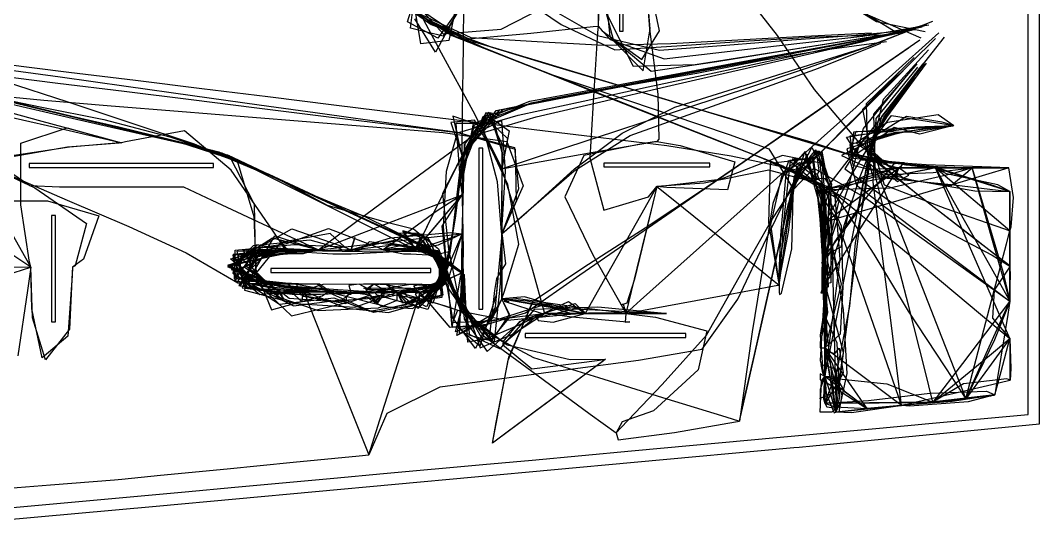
# Model space of a CAD drawing. Header units: metres. Extents: x -35032 to 35255, y -41115 to 18283.
# Drawn here: x 8354 to 35255, y -40345 to -27149 of the extents above; entities that cross this region are included whole.
import ezdxf

# ---------------------------------------------------------------- set-up
doc = ezdxf.new("R2010")
doc.units = ezdxf.units.M
for name, color, linetype in [('PLAN_FLOOR', 8, 'Continuous'), ('PLAN_WALLS', 7, 'Continuous'), ('TRACKS', 1, 'Continuous')]:
    doc.layers.add(name, color=color, linetype=linetype)

msp = doc.modelspace()

# ---------------------------------------------------------------- linework, layer by layer
at = {"layer": 'PLAN_FLOOR', "color": 8}
msp.add_lwpolyline([(7469, -40063), (10086, -39823), (12704, -39584), (14012, -39464), (16630, -39225), (17938, -39105), (20556, -38865), (21864, -38746), (24482, -38506), (28408, -38147), (31025, -37907), (32334, -37787), (34951, -37548), (34951, -16050)], dxfattribs=at)
at = {"layer": 'PLAN_WALLS', "color": 7}
msp.add_lwpolyline([(7728, -40345), (11935, -39960), (20350, -39190), (24557, -38805), (28765, -38419), (28909, -38406), (29271, -38373), (29271, -38371), (32263, -38084), (35255, -37796), (35255, -15745), (30596, -15745), (30596, -12096), (27715, -12096), (27715, -15745), (19729, -15745), (19729, -12096), (16847, -12096), (16847, -15745), (8862, -15745), (8862, -12096), (5980, -12096)], dxfattribs=at)
msp.add_lwpolyline([(7728, -40345), (11935, -39960), (20350, -39190), (24557, -38805), (28765, -38419), (28909, -38406), (29271, -38373), (29271, -38371), (32263, -38084), (35255, -37796), (35255, -15745), (30596, -15745), (30596, -12096), (27715, -12096), (27715, -15745), (19729, -15745), (19729, -12096), (16847, -12096), (16847, -15745), (8862, -15745), (8862, -12096), (5980, -12096)], dxfattribs=at)
for points in [[(24267, -24704), (24267, -23533), (24165, -23533), (24165, -27437), (24267, -27437)], [(24267, -23533), (24165, -23533), (24165, -27437), (24267, -27437)], [(20556, -30516), (20454, -30516), (20454, -34767), (20556, -34767)], [(20556, -30516), (20454, -30516), (20454, -34767), (20556, -34767)], [(8588, -30924), (8588, -31026), (13451, -31026), (13451, -30924)], [(9030, -30924), (8588, -30924), (8588, -31026), (13451, -31026), (13451, -30924)], [(24157, -30913), (23757, -30913), (23757, -31015), (26551, -31015), (26551, -30913)], [(24157, -30913), (23757, -30913), (23757, -31015), (26551, -31015), (26551, -30913)], [(9281, -32300), (9179, -32300), (9179, -35103), (9281, -35103)], [(9281, -33101), (9281, -32300), (9179, -32300), (9179, -35103), (9281, -35103)], [(17075, -33695), (14960, -33695), (14960, -33798), (19190, -33798), (19190, -33695)], [(14960, -33695), (14960, -33798), (19190, -33798), (19190, -33695)], [(22102, -35409), (21678, -35409), (21678, -35511), (25919, -35511), (25919, -35409)], [(22102, -35409), (21678, -35409), (21678, -35511), (25919, -35511), (25919, -35409)]]:
    msp.add_lwpolyline(points, close=True, dxfattribs=at)
at = {"layer": 'TRACKS', "color": 5}
for points in [[(8154, -19263), (8703, -20718), (9907, -20722), (11192, -19565), (11692, -19570), (11692, -19570), (11692, -19570), (12195, -19602), (13898, -19707), (14811, -19735), (15384, -19819), (16745, -20436), (18149, -20015), (19024, -20842), (19080, -22368), (20486, -22854), (22229, -23008), (23970, -23163), (25592, -23723), (27087, -24678), (28569, -25625), (30062, -26585), (31560, -27514)], [(27242, -26155), (28332, -27547), (29305, -28969), (30436, -30316), (31701, -31340), (32922, -31507), (33473, -31040), (33473, -31040), (33473, -31040), (33473, -31040), (33473, -31040), (33286, -31056), (31723, -30968), (30234, -30655), (30411, -30075), (31913, -30096), (32968, -29934), (32989, -29920), (32989, -29920), (32989, -29920), (32989, -29920), (32736, -29952), (31132, -30164), (30028, -30710), (30805, -31076), (31536, -31040), (31536, -31040), (31536, -31040), (31536, -31040), (31295, -31409), (30377, -32863), (29598, -34098), (29590, -34110), (29590, -34110), (29590, -34110), (29590, -34110), (29548, -33445), (29590, -33350), (29590, -33350), (29590, -33350), (29524, -33379), (29464, -32392), (29299, -30800), (28728, -30814), (29470, -31381), (30018, -32567), (30062, -34183), (29989, -35426), (29590, -35790), (29590, -35790), (29671, -35899), (29857, -35931), (29961, -35799), (30070, -36445), (29607, -37243), (29590, -37247), (29640, -37347), (29879, -37381), (29771, -37487), (29464, -37481), (29494, -36658), (29586, -36540), (29590, -36540), (29590, -36540), (29620, -36989), (29834, -37498), (29880, -37480), (29880, -37480), (30434, -37419), (30700, -37390), (30700, -37390), (30700, -37390), (30700, -37390), (30700, -37390), (30994, -37364), (31610, -37310), (31610, -37310), (31612, -37310), (32411, -37223), (32440, -37220), (32440, -37220), (32440, -37220), (32669, -37030), (33931, -35986), (34470, -35540), (34470, -35540), (34470, -35540), (34470, -35540), (34470, -35540), (34470, -35540), (33973, -36221), (33310, -37130), (33310, -37130), (33310, -37130), (33344, -37055), (33926, -35764), (34470, -34560), (34470, -34560), (34470, -34560), (34470, -34560), (34470, -34560), (34470, -34515), (34470, -33187), (34470, -31678), (34470, -31660), (34470, -31660), (34470, -31660), (34470, -31660), (34470, -31660), (34470, -31994), (34470, -33534), (34470, -33630), (34470, -33630), (34470, -33630), (34470, -33630), (34468, -33628), (33620, -32970), (32231, -31897), (30855, -30815), (30590, -29493), (31789, -28279)], [(18346, -26656), (19828, -27567), (21457, -28213), (23093, -28861), (24733, -29512), (26383, -30166), (28024, -30814), (29626, -31518), (30988, -32648), (32337, -33768), (33698, -34899), (34470, -35540), (34470, -35540), (34470, -35540), (34470, -35540), (34470, -36343), (34470, -36650), (34470, -36650), (34470, -36650), (33992, -36760), (32314, -37147), (31610, -37310), (31610, -37310), (31610, -37310), (31486, -37321), (30700, -37390), (30700, -37390), (30700, -37390), (30700, -37390), (30683, -37392), (29883, -37480), (29880, -37480), (29880, -37480), (29824, -36996), (29637, -35287), (29590, -34930), (29590, -34930), (29590, -34930), (29590, -34930), (29590, -34986), (29590, -35790), (29590, -35790), (29590, -35790), (29590, -35790), (29562, -34780), (29534, -33300), (29486, -31884), (29065, -30606), (28558, -31200), (28420, -32812), (28372, -33822), (28374, -33878), (28374, -33881), (28358, -33853), (28383, -34039), (28627, -32737), (28848, -31010), (29417, -30627), (29585, -32061), (29746, -33118), (29743, -34072), (29590, -34110), (29590, -34110), (29590, -34110), (29590, -34110), (29564, -34497), (29464, -36118), (29590, -36540), (29590, -36540), (29590, -36540), (29590, -36540), (29792, -36587), (31226, -36733), (32440, -37220), (32440, -37220), (32440, -37220), (32289, -37221), (30761, -37236), (29590, -37247), (29590, -37247), (29590, -37247), (29590, -37247), (29590, -37247), (29602, -37245), (30739, -37176), (32358, -36986), (33849, -36933), (34070, -37030), (34070, -37030), (33959, -37059), (33310, -37130), (33310, -37130), (33310, -37130), (33310, -37130), (33310, -37130), (33488, -36451), (33935, -34742), (34381, -33041), (34470, -32700), (34470, -32700), (34470, -32700), (34470, -32700), (34470, -33517), (34470, -34560), (34470, -34560), (34470, -34560), (34470, -34560), (34470, -34560), (34414, -34364), (33980, -32831), (33518, -31201), (33473, -31040), (33473, -31040), (33473, -31040), (32689, -31040), (31536, -31040), (31536, -31040), (31536, -31040), (31536, -31040), (32381, -31040), (32504, -31040), (32504, -31040), (32504, -31040), (33096, -31040), (34441, -31040), (34441, -31040), (34441, -31040), (34441, -31040), (34441, -31040), (34420, -31046), (33237, -31399), (31537, -31898), (29877, -32386), (29590, -32470), (29590, -32470), (29590, -32470), (29590, -31888), (29590, -31620), (29590, -31620), (29590, -31620), (29663, -31527), (30567, -30371), (31647, -28988), (32741, -27588)], [(30579, -26938), (32121, -27605)], [(6835, -28989), (8552, -29402), (10271, -29815), (11975, -30222), (13669, -30639), (15282, -31384), (16872, -32131), (18379, -32806), (19073, -33128), (19465, -33483), (19606, -34169), (20343, -35206), (21898, -36041), (23610, -36570), (25304, -37093), (26975, -37609), (27336, -37720), (27336, -37720), (27336, -37720), (27336, -37720), (27336, -37720), (27560, -36732), (27947, -35021), (28333, -33298), (28721, -31589), (29375, -30585), (29692, -31504), (29656, -33284), (29621, -35034), (29590, -36525), (29590, -36540), (29590, -36540), (29590, -36540), (29590, -36540), (29590, -36540), (29711, -36931), (29880, -37480), (29880, -37480), (29880, -37480), (30006, -37466), (30700, -37390), (30700, -37390), (30700, -37390), (30700, -37390), (30700, -37390), (31177, -37348), (31610, -37310), (31610, -37310), (31609, -37309), (30762, -36672), (29595, -35794), (29590, -35790), (29590, -35790), (29586, -35645), (29548, -34126), (29500, -32366), (29262, -30792), (28669, -30844), (28496, -32459), (28384, -34076), (28380, -34130), (28380, -34130), (28391, -34054), (28583, -32668), (28881, -30986), (29488, -30661), (29610, -32117), (29593, -33842), (29590, -34110), (29590, -34110), (29590, -34110), (29590, -34110), (29590, -34168), (29590, -34930), (29590, -34930), (29590, -34930), (29590, -34930), (29590, -34930), (29588, -34826), (29583, -33372), (29590, -32470), (29590, -32470), (29590, -32470), (29590, -32470), (30107, -32090), (31435, -31114), (31536, -31040), (31536, -31040), (31536, -31040), (31536, -31040), (31536, -31040), (31391, -31077), (30173, -31455), (29604, -31607), (29590, -31620), (29590, -31620), (29590, -31620), (29590, -31620), (29464, -32201), (29590, -33350), (29590, -33350), (29590, -33350), (29590, -33350), (29585, -33238), (29566, -32095), (29728, -31581), (29526, -30925), (28467, -30714), (26828, -31343), (25239, -31529), (25154, -31530), (25154, -31530), (25154, -31530), (25154, -31530), (25154, -31530), (24720, -32298), (23854, -33832), (23262, -34880), (23262, -34880), (23262, -34880), (23262, -34880), (23262, -34880), (23262, -34880), (22738, -34789), (21167, -34518), (21060, -34498), (21060, -34498), (21060, -34498), (21060, -34498), (21060, -34498), (20887, -34861), (19947, -35414), (19968, -34834), (19990, -34825), (19990, -34825), (19990, -34825), (19991, -34776), (20010, -33816), (20010, -33811), (20010, -33811), (20010, -33811), (20010, -33811), (20010, -33811), (19457, -33374), (18788, -33200), (18788, -33200), (18788, -33200), (18788, -33200), (19148, -33257), (19550, -33670), (19238, -34607), (18899, -34410), (18910, -34320), (18910, -34320), (18910, -34320), (18910, -34320), (18765, -34277), (18010, -34122), (17691, -34109), (17479, -34276), (17748, -34600), (17967, -34391), (17569, -34495), (17910, -34700), (18711, -34748), (19239, -34245), (19615, -33811), (19517, -32590), (19600, -31123), (19892, -30116), (21491, -29652), (23206, -29281), (24927, -28904), (26665, -28529), (28378, -28160), (30105, -27795), (31876, -27407)], [(8243, -29332), (10013, -29757), (11713, -30161), (13413, -30571), (15018, -31262), (16451, -32020), (17887, -32437), (18729, -32646), (19391, -33175), (20007, -34772), (21097, -35629), (21547, -35086), (22990, -34759), (24761, -34848), (25408, -34880), (25408, -34880), (25408, -34880), (25408, -34880), (25408, -34880), (25402, -34880), (24416, -34880), (24335, -34880), (24320, -35106), (24439, -35104), (24371, -35109), (22921, -34976), (22189, -34880), (22189, -34880), (21986, -34989), (22019, -35063), (22022, -35066), (22413, -35109), (23262, -34880), (23262, -34880), (23262, -34880), (23053, -34844), (21662, -34440), (21060, -34498), (21060, -34498), (21060, -34498), (21060, -34498), (20688, -35174), (19698, -35253), (18939, -34360), (18910, -34320), (18910, -34320), (18910, -34320), (18910, -34320), (19295, -34235), (19628, -33943), (19580, -33863), (19524, -33789), (19524, -33789), (19524, -33789), (19524, -33789), (19524, -33789), (19498, -33711), (18824, -32764), (18240, -32770), (18912, -33076), (19365, -33307), (19500, -34397), (18454, -34594), (18298, -34320), (18298, -34320), (18298, -34320), (18298, -34320), (18473, -34274), (18997, -34193), (19482, -33999), (19746, -32865), (19965, -31084), (20010, -30719), (20010, -30719), (20010, -30719), (20010, -30719), (20010, -30719), (20283, -30170), (21053, -29788), (21147, -31126), (21056, -32693), (21060, -32781), (21060, -32781), (21060, -32781), (21060, -32781), (21060, -32781), (21722, -32207), (22981, -31061), (24236, -30126), (25626, -29440), (27319, -28909), (29018, -28377), (30691, -27850), (32352, -27206)], [(7599, -28586), (9341, -28802), (11093, -29020), (12857, -29239), (14596, -29455), (16350, -29673), (18149, -29895), (19895, -30110), (21393, -30499), (21503, -31596), (21060, -32781), (21060, -32781), (21060, -32781), (21060, -32781), (21060, -32781), (21060, -33351), (21060, -34498), (21060, -34498), (21060, -34498), (21060, -34498), (21060, -34498), (20808, -35013), (19834, -35361), (19983, -34827), (19990, -34825), (19990, -34825), (19990, -34825), (19990, -34799), (20003, -33537), (20010, -32781), (20010, -32781), (20010, -32781), (20010, -32781), (20010, -32781), (19380, -33081), (18788, -33200), (18907, -33108), (18906, -32905), (18773, -33174), (18437, -33200), (17931, -33200), (17931, -33200), (17931, -33200), (17931, -33200), (17577, -33210), (17075, -33200), (17282, -33216), (17326, -33201), (17567, -32984), (18546, -33126), (19143, -33243), (19544, -33684), (19107, -34775), (17773, -34397), (17687, -34320), (17687, -34320), (17687, -34320), (17586, -34320), (16467, -34320), (16463, -34320), (16463, -34320), (16463, -34320), (16463, -34320), (16463, -34320), (16043, -34269), (14394, -34017), (13957, -33340), (15288, -33197), (16219, -33200), (16219, -33200), (16219, -33200), (16219, -33200), (15760, -33200), (15362, -33200), (15362, -33200), (15362, -33200), (15362, -33200), (15362, -33200), (14525, -33395), (14203, -34203), (15595, -34380), (17361, -34341), (18298, -34320), (18298, -34320), (18298, -34320), (18161, -34320), (16655, -34320), (15245, -34320), (15240, -34320), (15240, -34320), (15240, -34320), (15240, -34320), (15240, -34320), (15504, -34294), (15835, -34271), (15835, -34271), (15835, -34271), (15950, -34600), (16572, -36175), (17232, -37816), (17552, -38610), (17552, -38610), (17552, -38610), (17552, -38610), (17552, -38610), (17845, -37683), (18375, -36010), (18872, -34441), (18910, -34320), (18910, -34320), (18910, -34320), (18910, -34320), (18942, -34305), (19950, -33839), (20010, -33811), (20026, -33811), (20006, -33672), (20031, -32158), (20078, -30419), (20729, -29566), (21073, -30631), (21060, -31063), (21060, -31063), (21060, -31063), (21060, -31063), (21060, -31063), (21758, -30935), (23474, -30624), (25064, -30355), (25154, -30340), (25154, -30340), (25154, -30340), (24850, -30386), (23226, -30714), (22725, -31806), (23463, -33333), (24277, -34778), (24335, -34880), (24335, -34880), (24335, -34880), (24335, -34880), (25119, -34982), (26472, -35341), (26243, -36367), (25065, -37447), (24240, -37743), (24075, -38030), (24075, -38030), (24209, -37889), (25289, -36752), (26460, -35449), (27328, -33924), (28191, -32406), (29150, -30952), (30409, -29708), (31656, -28477)], [(7125, -29313), (8825, -29778), (10543, -30250), (11019, -30380), (11019, -30380), (11019, -30380), (11019, -30380), (10975, -30383), (9652, -30491), (7960, -30750)], [(7599, -31844), (8450, -33350), (8630, -33660), (8630, -33660), (8630, -33660), (8630, -33660), (8630, -33660), (7831, -33672)]]:
    msp.add_lwpolyline(points, dxfattribs=at)
at = {"layer": 'TRACKS', "color": 7}
for points in [[(18868, -26837), (20070, -27648), (21824, -27482), (23476, -27313), (23600, -27300), (23600, -27300), (23600, -27300), (23708, -27421), (24756, -28181), (25222, -27422), (24870, -25753)], [(18747, -26660), (19509, -27501), (21039, -27376), (22537, -26617)], [(23625, -26711), (23600, -27300), (23600, -27300), (23600, -27300), (23589, -27469), (23489, -29019), (23382, -30772), (23752, -32153), (24935, -31802), (25154, -31530), (25154, -31530), (25154, -31530), (25154, -31530), (25154, -31530), (24949, -32376), (24561, -33974), (24363, -34608), (24228, -34651), (24265, -34628), (24335, -34880), (24201, -34887), (22940, -34903), (22421, -34746), (22359, -34697), (22355, -34694), (22179, -34653), (20846, -35075), (19757, -35130), (19898, -34794), (19990, -34825), (19990, -34825), (19990, -34825), (19990, -34825), (19747, -34223), (18978, -32791), (18500, -32849), (18788, -33200), (18788, -33200), (18418, -33200), (17931, -33200), (17931, -33200), (17931, -33200), (18209, -33163), (18951, -33142), (19370, -33269), (19366, -33315), (19367, -33315), (19369, -33314), (19376, -33313), (19395, -33306), (19658, -33248), (19558, -34118), (18008, -34459), (16520, -34561), (15447, -34488), (15240, -34320), (15240, -34320), (15250, -34322), (15970, -34348), (16974, -34743), (18066, -34859), (18897, -34614), (19573, -33924), (19842, -32363), (20061, -30632), (21005, -29506), (22754, -29166), (24495, -28830), (26220, -28498), (27968, -28160), (29698, -27832), (31455, -27494)], [(20055, -26661), (19512, -27561), (18650, -27351), (18740, -26649)], [(18705, -26892), (20244, -27604), (21996, -27704), (23747, -27799), (25520, -27754), (27290, -27658), (29059, -27564), (30817, -27473)], [(22043, -26670), (23583, -27545), (25225, -27937), (26974, -27798), (28719, -27659), (30415, -27540), (31969, -27392)], [(19887, -26931), (19309, -27990), (18763, -27110)], [(18822, -26995), (20397, -27730), (22112, -28246), (23801, -28754), (25482, -29260), (27181, -29771), (28879, -30282), (30569, -30795), (31536, -31040), (31536, -31040), (31608, -30985), (31656, -30909), (30345, -30788), (30257, -30198), (31821, -29999), (32989, -29920), (32989, -29920), (32989, -29920), (32742, -29983), (32093, -30148), (31413, -29975), (30451, -30662), (31235, -31308), (32922, -31476), (34453, -31659), (34470, -31660), (34470, -31660), (34470, -31660), (34153, -31485), (32798, -31196), (32504, -31040), (32504, -31040), (32504, -31040), (32355, -31070), (30825, -31374), (29590, -31620), (29590, -31620), (29590, -31620), (29590, -31620), (29602, -31630), (29727, -31692), (29755, -32167), (29612, -33855), (29501, -34295), (29485, -34336), (29512, -34347), (29519, -34300), (29523, -33000), (29590, -32470), (29590, -32470), (29590, -32470), (29590, -32470), (29590, -32470), (29590, -32470), (29590, -33553), (29590, -34928), (29590, -34930), (29590, -34930), (29590, -34930), (29590, -34930), (29590, -34930), (29590, -35620), (29590, -37197), (29590, -37247), (29590, -37247), (29590, -37247), (29590, -37247), (29590, -37247), (29850, -37344), (30700, -37390), (30700, -37390), (30700, -37390), (30700, -37390), (30456, -37039), (29602, -35808), (29590, -35790), (29590, -35790), (29590, -35790), (29601, -35855), (29830, -37188), (29880, -37480), (29880, -37480), (29880, -37480), (29928, -37106), (30143, -35431), (30370, -33673), (30591, -31931), (30869, -30190), (31852, -28751)], [(23820, -26966), (24530, -28352), (26168, -28312), (27896, -28038), (29630, -27767), (31383, -27492)], [(7518, -34011), (8630, -33660), (8630, -33660), (8630, -33660), (8630, -33660), (7772, -33098)]]:
    msp.add_lwpolyline(points, dxfattribs=at)
at = {"layer": 'TRACKS', "color": 6}
for points in [[(23628, -26247), (24010, -27690), (24790, -28478), (24973, -27368), (24835, -25702)], [(23736, -25844), (23911, -27574), (25002, -28487), (26737, -28232), (28469, -27954), (30206, -27678), (31950, -27390)], [(18261, -26592), (19741, -27548), (21374, -28193), (23021, -28843), (24661, -29491), (26297, -30137), (27943, -30784), (29461, -31492), (29590, -31620), (29590, -31620), (29590, -31620), (29590, -31620), (29549, -32677), (29590, -33350), (29590, -33350), (29590, -33350), (29768, -32738), (29965, -31911), (29599, -31316), (29318, -31335), (29355, -31339), (29365, -31338), (29394, -31337), (29436, -31330), (29389, -31224), (28920, -30907), (28455, -31222), (28155, -32537), (28374, -34088), (28380, -34130), (28380, -34130), (28380, -34130), (28384, -34101), (28557, -32858), (28824, -31144), (29439, -30594), (29851, -31799), (29985, -33446), (29763, -35190), (29590, -36540), (29590, -36540), (29590, -36540), (29464, -36474), (29467, -36629), (29635, -36706), (29844, -36835), (30694, -37386), (30700, -37390), (30700, -37390), (30700, -37390), (30700, -37390), (30700, -37390), (31617, -37300), (32440, -37220), (32440, -37220), (32440, -37220), (32440, -37220), (31760, -37289), (30289, -37503), (29880, -37480), (29880, -37480), (29880, -37480), (30016, -37192), (30180, -36466), (30080, -34780), (29789, -33098), (29484, -31546), (28639, -30849), (28217, -31977), (27949, -33643), (27668, -35367), (27422, -37110), (27336, -37720), (27336, -37720), (27336, -37720), (27468, -37109), (27859, -35388), (28241, -33693), (28631, -31980), (29117, -30682), (29115, -30936), (29252, -31208), (29322, -31368), (29429, -31474), (29667, -32650), (30016, -34109), (29608, -35748), (29553, -37129), (29590, -37247), (29590, -37247), (29590, -37247), (29908, -36388), (30244, -34684), (30396, -33017), (30622, -31855), (30916, -30080), (31957, -28658)], [(18762, -26955), (20327, -27710), (22014, -28217), (23691, -28722), (25379, -29229), (27069, -29738), (28783, -30253), (30481, -30769), (32203, -31020), (32504, -31040), (32504, -31040), (32504, -31040), (32676, -31094), (34155, -31561), (34470, -31660), (34470, -31660), (34470, -31660), (34470, -31660), (34470, -31660), (34470, -32018), (34470, -33557), (34470, -33630), (34470, -33630), (34470, -33630), (34470, -33630), (34470, -34212), (34470, -34560), (34470, -34560), (34470, -34560), (34414, -34908), (34144, -36572), (34070, -37030), (34070, -37030), (34070, -37030), (33833, -37057), (32244, -37238), (31610, -37310), (31610, -37310), (31610, -37310), (31610, -37310), (31589, -37312), (30377, -37431), (29880, -37480), (29880, -37480), (29875, -37453), (29663, -36218), (29590, -35790), (29590, -35790), (29590, -35790), (29590, -36336), (29590, -37247), (29590, -37247), (29590, -37247), (29651, -37247), (31016, -37234), (32434, -37220), (32440, -37220), (32440, -37220), (32440, -37220), (32440, -37220), (32440, -37220), (32222, -36359), (31791, -34662), (31359, -32969), (30924, -31255), (30882, -29621), (32020, -28293)], [(18782, -26970), (20342, -27786), (21972, -28429), (23602, -29073), (25230, -29716), (26863, -30360), (28475, -30983), (29929, -31845), (30880, -33319), (31789, -34816), (32754, -36285), (33310, -37130), (33310, -37130), (33310, -37130), (33310, -37130), (33310, -37130), (33313, -37130), (34056, -37032), (34070, -37030), (34070, -37030), (34070, -37030), (33371, -37215), (31829, -37328), (31610, -37310), (31610, -37310), (31610, -37310), (31610, -37310), (30695, -37400), (29880, -37480), (29880, -37480), (29880, -37480), (29892, -36852), (29638, -35820), (29590, -35790), (29590, -35790), (29590, -35790), (29590, -35790), (29576, -35080), (29590, -34930), (29590, -34930), (29590, -34930), (29590, -34930), (29590, -34930), (29528, -35058), (29464, -35454), (29531, -36403), (29590, -36540), (29577, -36543), (29590, -36540), (29571, -36564), (29464, -36885), (29464, -37142), (29465, -37114), (29675, -37036), (29923, -36915), (30083, -35913), (29635, -34274), (29590, -34110), (29590, -34110), (29590, -34060), (29590, -32747), (29590, -32470), (29590, -32470), (29590, -32470), (29620, -32417), (30304, -31197), (31223, -29703), (32273, -28276)], [(19032, -27147), (20613, -27881), (22259, -28533), (23892, -29180), (25525, -29827), (27196, -30487), (28848, -31142), (30269, -31920), (30008, -33127), (29590, -33350), (29590, -33350), (29590, -33309), (29590, -32470), (29590, -32470), (29590, -32470), (29590, -32470), (29590, -32470), (29590, -32470), (30175, -32042), (31216, -31296), (31423, -31341), (31538, -31044), (31536, -31040), (31536, -31040), (31536, -31040), (31280, -31013), (30402, -30381), (31237, -29830), (32580, -29635), (32989, -29920), (32989, -29920), (32989, -29920), (32940, -29926), (31623, -30094), (30164, -30535), (30419, -31500), (31817, -32559), (33216, -33614), (34440, -34538), (34470, -34560), (34470, -34560), (34470, -34560), (34470, -34560), (34484, -33811), (34470, -33630), (34470, -33630), (34445, -33613), (33431, -32827), (32051, -31758), (30720, -30667), (30687, -29342), (31947, -28125)], [(7216, -29084), (8880, -29425), (10558, -29766), (12298, -30220), (13973, -30784), (15566, -31530), (17151, -32268), (18615, -32942), (19298, -33267), (19801, -34241), (20559, -35587), (21515, -35182), (22823, -34565), (23262, -34880), (23262, -34880), (23262, -34880), (23262, -34880), (22756, -34774), (21184, -34512), (21060, -34498), (21060, -34498), (21060, -34498), (21060, -33817), (21060, -32781), (21060, -32781), (21060, -32781), (21060, -32781), (21033, -33083), (20883, -34712), (20362, -35804), (19760, -34985), (19623, -34183), (19129, -33052), (18788, -33200), (18788, -33200), (18788, -33200), (18788, -33200), (18605, -33200), (17931, -33200), (17931, -33200), (17931, -33200), (17931, -33200), (17931, -33200), (18135, -33247), (18683, -33232), (19176, -33273), (19576, -33759), (19069, -34709), (18574, -34441), (18534, -34401), (18539, -34379), (18312, -34319), (18298, -34320), (18193, -34321), (17546, -34242), (17296, -34109), (17027, -34140), (17075, -34320), (16828, -34302), (15239, -34164), (13927, -33725), (14460, -33192), (16046, -33204), (16219, -33200), (16219, -33200), (16213, -33200), (15088, -33276), (13959, -33782), (14672, -34380), (15240, -34320), (15240, -34320), (15240, -34320), (15203, -34351), (15309, -34507), (15165, -34299), (14289, -33611), (14770, -33067), (15518, -32649), (16962, -33146), (17075, -33200), (17075, -33200), (17086, -33197), (17177, -32878), (17082, -33199), (18124, -32882), (19696, -32741), (20010, -32781), (20010, -32781), (20010, -32781), (20010, -32781), (20010, -32781), (20010, -33187), (20010, -33811), (20010, -33811), (20010, -33811), (20010, -33811), (20035, -34474), (20489, -35787), (21366, -35414), (22189, -34880), (22189, -34880), (22189, -34880), (22189, -34880), (22189, -34880), (22195, -34880), (23318, -34880), (24335, -34880), (24335, -34880), (24335, -34880), (24335, -34880), (24335, -34880), (24335, -34880), (25078, -34742), (26848, -34414), (28350, -34136), (28380, -34130), (28380, -34130), (28384, -34322), (28386, -34378), (28386, -34381), (28439, -34346), (28716, -33174), (28763, -31421), (29240, -30499), (29764, -31461), (29596, -33130), (29508, -33557), (29588, -33352), (29590, -33350), (29590, -33350), (29590, -33350), (29701, -33077), (30219, -31517), (30608, -29999), (31706, -28666)]]:
    msp.add_lwpolyline(points, dxfattribs=at)
at = {"layer": 'TRACKS', "color": 4}
for points in [[(24837, -25769), (24956, -27370), (25180, -29094), (25203, -30283), (25154, -30340), (25154, -30340), (25154, -30340), (25154, -30340), (25154, -30340), (25772, -30449), (27211, -30881), (27013, -31616), (25420, -31556), (25154, -31530), (25154, -31530), (25154, -31530), (25154, -31530), (25154, -31530), (25582, -31874), (26944, -32973), (28250, -34025), (28380, -34130), (28380, -34130), (28380, -34130), (28409, -33466), (28704, -31745), (29056, -30616), (29134, -30932), (29249, -31289), (29338, -31383), (29517, -31623), (29572, -33100), (29727, -33849), (29691, -33881), (29657, -33868), (29659, -33821), (29671, -34186), (29594, -34099), (29961, -32975), (30502, -31314), (31142, -29699), (32219, -28289)], [(19996, -26071), (19666, -27676), (18925, -27767), (18740, -26649)], [(6959, -29020), (8677, -29434), (10405, -29848), (12106, -30255), (13818, -30695), (15418, -31449), (17002, -32192), (18538, -32912), (19171, -33206), (19805, -33641), (20010, -33811), (20010, -33811), (20010, -33811), (20001, -33804), (19064, -33209), (18788, -33200), (18788, -33200), (18788, -33200), (18788, -33200), (18788, -33200), (19145, -33198), (19531, -33794), (18985, -34509), (17687, -34320), (17687, -34320), (17687, -34320), (17210, -34319), (16463, -34320), (16463, -34320), (16463, -34320), (16463, -34320), (16222, -34291), (14635, -34087), (13896, -33435), (15033, -33158), (16219, -33200), (16219, -33200), (16219, -33200), (16219, -33200), (16219, -33200), (16300, -33140), (17472, -32273), (18892, -31221), (20301, -30182), (21965, -29690), (23672, -29297), (25405, -28897), (27134, -28499), (28840, -28106), (30554, -27718), (32247, -27261)], [(7193, -30548), (8607, -31504), (9382, -31540), (9382, -31540), (9382, -31540), (10059, -31540), (11019, -31540), (11019, -31540), (11019, -31540), (11247, -31540), (12625, -31540), (12657, -31540), (12657, -31540), (12657, -31540), (12657, -31540), (12657, -31540), (13404, -31887), (15009, -32636), (16219, -33200), (16219, -33200), (16219, -33200), (16219, -33200), (16027, -33257), (15362, -33200), (15362, -33200), (15362, -33200), (15362, -33200), (15362, -33200), (14625, -33345), (14120, -34139), (15363, -34337), (15835, -34271), (15835, -34271), (15835, -34271), (15190, -34175), (13931, -33646), (14505, -33084), (15994, -32942), (16785, -33160), (16828, -33189), (17044, -33233), (17221, -33182), (18282, -33057), (18929, -33156), (19384, -33329), (19477, -34461), (18437, -34610), (18298, -34320), (18298, -34320), (18298, -34320), (18298, -34320), (18581, -34320), (18910, -34320), (18772, -34366), (18918, -34606), (19117, -34481), (19390, -34082), (19699, -33279), (19935, -31539), (20342, -29907), (21836, -29320), (23568, -28990), (25301, -28660), (27059, -28325), (28804, -27994), (30542, -27668), (32269, -27265)], [(7841, -29232), (9565, -29647), (11268, -30054), (12988, -30467), (14622, -31075), (16226, -31830), (17807, -32572), (18904, -33071), (19362, -33306), (19902, -34510), (20805, -35596), (21262, -34905), (21060, -34498), (21060, -34498), (21060, -34498), (21249, -34576), (21126, -34557), (22100, -34874), (22189, -34880), (22189, -34880), (22189, -34880), (22189, -34880), (21993, -34939), (21075, -35702), (21854, -36341), (23576, -36120), (23798, -36090), (23798, -36090), (23757, -36120), (22676, -36921), (21266, -37965), (20813, -38300), (20813, -38300), (20813, -38300), (20813, -38300), (20813, -38300), (20915, -37760), (21242, -36033), (21883, -34579), (23163, -34771), (23262, -34880), (23262, -34880), (23262, -34880), (23262, -34880), (23262, -34880), (22875, -34908), (21198, -35063), (19990, -34825), (19990, -34825), (19990, -34825), (19846, -34460), (19152, -32948), (18452, -32717), (18788, -33200), (18788, -33200), (18788, -33200), (18789, -33200), (19243, -33270), (19597, -34019), (18849, -34745), (18298, -34320), (18117, -34240), (18061, -34240), (18054, -34258), (17478, -34355), (17075, -34320), (17075, -34320), (17054, -34323), (16954, -34446), (16942, -34628), (15829, -34434), (15412, -34109), (14002, -33970), (14023, -33214), (15571, -33060), (16912, -33119), (16530, -32772), (15226, -33012), (14350, -34090), (15189, -34638), (16625, -34469), (17581, -34818), (18517, -34649), (19123, -34274), (19554, -33919), (19801, -32510), (20041, -30765), (20913, -29523), (22641, -29178), (24363, -28848), (26103, -28514), (27827, -28183), (29566, -27854), (31297, -27524)], [(8073, -31231), (9589, -31893), (11216, -32590), (12733, -33281), (14090, -34075), (15086, -34109), (15835, -34271), (15835, -34271), (15835, -34271), (15835, -34271), (15849, -34264), (16458, -34315), (16463, -34320), (16463, -34320), (16463, -34320), (16464, -34269), (15598, -34109), (14035, -33941), (14112, -33342), (15740, -33211), (16219, -33200), (16219, -33200), (16219, -33200), (16219, -33200), (16219, -33200), (16169, -33200), (15362, -33200), (15362, -33200), (15362, -33200), (14894, -33280), (14096, -34017), (15063, -34359), (15240, -34320), (15240, -34320), (15240, -34320), (15240, -34320), (15240, -34320), (15100, -34423), (16214, -34800), (17810, -34728), (18299, -34528), (18298, -34320), (18298, -34320), (18549, -34600), (19164, -34283), (19567, -33896), (18994, -32962), (17935, -33197), (17931, -33200), (17931, -33200), (17931, -33200), (17931, -33200), (17931, -33200), (18504, -33200), (18788, -33200), (18788, -33200), (18788, -33200), (18788, -33200), (19234, -32294), (20010, -30715), (21087, -29503), (22805, -29164), (24532, -28829), (26205, -28540), (27945, -28197), (29503, -27935), (31216, -27704)]]:
    msp.add_lwpolyline(points, dxfattribs=at)
at = {"layer": 'TRACKS', "color": 1}
for points in [[(23593, -26078), (23600, -27300), (23600, -27300), (23600, -27300), (23917, -27653), (25343, -28160), (27092, -27959), (28849, -27760), (30591, -27565), (32330, -27270)], [(7768, -29214), (9499, -29631), (11215, -30040), (12911, -30448), (14560, -31045), (16143, -31791), (17723, -32531), (18871, -33056), (19342, -33290), (19876, -34438), (20765, -35591), (21281, -34969), (21060, -34498), (21060, -34498), (21060, -34498), (20654, -35204), (19749, -35247), (19970, -33914), (20010, -33811), (20010, -33811), (20010, -33811), (20010, -33811), (20010, -33811), (20017, -34007), (20205, -35457), (20867, -35617), (21028, -34097), (21060, -32781), (21060, -32781), (21060, -32781), (21060, -32781), (21060, -32781), (21071, -32827), (21155, -33568), (20920, -33959), (20864, -34278), (20728, -35536), (20161, -35639), (20064, -34308), (20014, -32846), (20010, -32781), (20010, -32781), (20010, -32781), (19973, -32874), (19396, -34216), (18910, -34320), (18910, -34320), (18910, -34320), (18457, -34320), (18298, -34320), (18298, -34320), (18298, -34320), (18826, -34259), (19337, -34127), (19541, -33520), (18388, -32922), (17075, -33200), (17075, -33200), (17075, -33200), (17075, -33200), (17075, -33200), (17000, -33202), (15603, -33256), (14103, -33549), (14274, -34198), (15935, -34307), (16463, -34320), (16463, -34320), (16463, -34320), (16440, -34318), (15835, -34271), (15835, -34271), (15835, -34271), (15835, -34271), (15420, -34305), (15240, -34320), (15240, -34320), (15240, -34320), (15240, -34320), (15240, -34320), (15044, -34234), (14178, -33415), (15007, -32888), (16219, -33200), (16219, -33200), (16219, -33200), (16219, -33200), (16206, -33201), (15028, -33281), (13955, -33820), (14670, -34233), (15564, -34675), (16862, -34511), (17075, -34320), (17075, -34320), (17075, -34320), (17075, -34320), (17116, -34324), (17590, -34391), (17788, -34597), (17948, -34384), (17928, -34402), (17885, -34406), (16740, -34585), (15911, -34430), (15620, -34109), (14805, -34109), (13829, -33646), (14801, -33213), (15362, -33200), (15362, -33214), (15362, -33200), (15362, -33200), (15487, -33233), (16602, -33309), (17080, -33309), (18586, -33226), (18788, -33200), (18788, -33200), (18788, -33200), (18788, -33200), (18788, -33200), (19095, -32567), (19873, -30989), (20708, -29672), (21256, -30063), (21060, -31063), (21060, -31063), (21060, -31063), (21020, -30966), (20337, -29783), (19715, -29845), (20010, -30719), (20010, -30719), (20010, -30719), (20010, -30719), (20010, -30714), (20024, -29584), (20045, -27833), (20060, -26649)], [(7927, -28748), (9602, -29301), (11265, -29847), (12944, -30401), (14569, -31094), (16151, -31884), (17735, -32674), (18788, -33200), (18788, -33200), (18788, -33200), (18788, -33200), (18813, -33176), (19641, -32193), (20013, -31751), (20010, -31750), (20010, -31750), (20010, -31750), (20018, -31436), (20309, -29872), (21796, -29279), (23517, -28959), (25248, -28638), (26989, -28314), (28710, -27995), (30435, -27680), (32152, -27318)], [(7551, -29165), (9253, -29571), (10955, -29956), (12674, -30383), (14326, -30934), (15922, -31686), (17445, -32322), (18747, -32964), (19267, -33245), (19692, -34020), (20041, -34736), (20566, -35462), (21982, -36499), (23395, -37533), (24075, -38030), (24075, -38030), (24075, -38030), (24075, -38030), (24075, -38030), (24133, -38215), (25618, -38020), (27227, -37739), (27336, -37720), (27336, -37720), (27336, -37720), (27336, -37720), (27346, -37678), (27635, -36398), (28024, -34672), (28407, -32968), (28804, -31260), (29506, -30611), (29742, -31864), (29786, -33637), (29831, -35466), (29873, -37199), (29880, -37480), (29880, -37480), (29880, -37480), (29880, -37480), (30367, -37432), (31610, -37310), (31610, -37310), (31610, -37310), (31610, -37310), (31610, -37310), (30950, -37368), (30700, -37390), (30700, -37390), (30700, -37390), (30061, -36901), (29590, -36540), (29590, -36540), (29590, -36540), (29590, -36540), (29590, -36540), (29612, -36312), (29590, -35790), (29590, -35790), (29590, -35790), (29636, -35208), (29590, -34110), (29590, -34110), (29590, -34110), (29590, -34110), (29590, -33934), (29590, -33350), (29590, -33350), (29590, -33350), (29663, -33261), (30475, -32170), (30768, -30591), (30816, -30400), (31154, -31489), (32755, -32098), (34331, -32651), (34470, -32700), (34470, -32700), (34470, -32700), (34501, -32591), (34564, -31821), (34441, -31040), (34441, -31040), (34441, -31040), (34441, -31040), (34441, -31040), (34396, -31040), (33475, -31040), (33473, -31040), (33473, -31040), (33473, -31040), (33473, -31040), (33474, -31045), (33791, -32111), (34285, -33771), (34470, -34560), (34470, -34560), (34470, -34560), (34470, -34560), (34468, -34565), (34063, -35576), (33352, -37044), (33310, -37130), (33310, -37130), (33335, -37127), (34070, -37030), (34070, -37030), (34070, -37030), (34070, -37030), (34070, -37030), (34070, -37030), (34237, -36409), (34470, -35540), (34470, -35540), (34470, -35540), (34470, -35540), (34470, -35540), (34204, -34931), (33496, -33310), (32795, -31706), (32504, -31040), (32504, -31040), (32504, -31040), (31884, -31163), (30164, -31506), (29590, -31620), (29590, -31620), (29590, -31620), (29590, -31620), (29590, -31620), (29419, -31456), (28109, -31099), (26400, -31443), (25154, -31530), (25154, -31530), (25154, -31530), (25154, -31530), (25154, -31530), (25154, -31530), (25038, -32004), (24628, -33682), (24335, -34880), (24335, -34880), (24335, -34880), (24724, -34531), (26033, -33358), (27350, -32178), (28667, -30997), (29979, -29822), (31285, -28651), (32598, -27475)], [(8131, -29360), (9836, -29752), (11569, -30147), (13275, -30540), (14912, -31208), (16496, -31941), (18071, -32689), (18998, -33116), (19451, -33369), (19969, -33759), (20066, -35032), (20673, -35887), (21613, -35043), (22999, -34620), (23262, -34880), (23262, -34880), (23262, -34880), (23262, -34880), (24111, -34880), (25408, -34880), (25408, -34880), (25408, -34880), (25408, -34880), (25022, -34871), (23351, -34869), (22189, -34880), (22189, -34880), (22189, -34880), (22189, -34880), (22189, -34880), (21953, -34916), (20370, -35122), (19990, -34825), (19990, -34825), (19990, -34825), (19990, -34825), (19570, -34686), (18298, -34320), (18298, -34320), (18298, -34320), (18298, -34320), (18298, -34320), (18298, -34320), (17988, -34109), (17657, -34122), (17468, -34244), (17459, -34227), (17423, -34216), (18317, -34205), (19010, -34222), (19469, -34003), (19750, -32918), (19985, -31177), (20564, -29680), (22193, -29246), (23933, -28915), (25658, -28588), (27397, -28257), (29129, -27932), (30856, -27608)], [(7887, -28296), (9634, -28511), (11393, -28728), (13140, -28943), (14888, -29158), (16631, -29373), (18409, -29592), (20161, -29808), (21917, -30024), (23671, -30237), (25416, -30451), (27118, -30724), (28520, -31019), (28876, -31102), (28887, -31164), (28886, -31197), (28909, -31223), (28944, -31249), (28900, -31309), (29222, -31309), (29913, -32453), (30497, -34125), (31081, -35796), (31592, -37260), (31610, -37310), (31610, -37310), (31610, -37310), (31610, -37310), (31610, -37310), (30894, -37373), (30700, -37390), (30700, -37390), (30700, -37390), (30700, -37390), (30700, -37390), (30120, -36958), (29932, -36622), (29876, -36348), (29484, -36230), (29523, -36450), (29590, -36540), (29590, -36309), (29590, -35790), (29590, -35790), (29590, -35790), (29590, -35793), (29774, -36865), (29880, -37480), (29880, -37480), (29880, -37480), (29880, -37480), (29880, -37480), (29980, -37089), (29909, -35666), (29590, -34930), (29590, -34930), (29590, -34930), (29590, -34930), (29566, -34003), (29530, -32290), (29112, -30811), (28145, -30926), (28100, -32487), (28366, -34046), (28380, -34130), (28380, -34130), (28380, -34130), (28381, -34125), (28537, -33003), (28790, -31255), (29350, -30565), (29429, -31109), (29333, -31379), (29442, -31487), (29459, -31505), (29487, -31637), (29704, -31682), (29902, -31621), (30873, -31277), (31353, -31278), (31505, -31397), (31802, -31231), (31536, -31040), (31551, -31040), (32740, -31040), (34358, -31040), (34441, -31040), (34441, -31040), (34441, -31040), (34441, -31040), (33980, -31023), (32260, -30962), (30558, -30840), (30162, -30226), (31580, -29991), (32987, -29920), (32989, -29920), (32989, -29920), (32989, -29920), (32989, -29920), (32977, -29921), (31799, -30070), (30244, -30420), (30328, -30965), (31880, -31359), (33547, -31642), (34470, -31660), (34470, -31660), (34470, -31660), (34470, -31662), (34470, -32737), (34470, -33630), (34470, -33630), (34470, -33630), (34470, -33630), (34470, -33524), (34470, -32700), (34470, -32700), (34470, -32700), (34470, -32700), (34470, -32700), (34120, -32405), (32821, -31309), (32504, -31040), (32504, -31040), (32504, -31040), (32967, -31890), (33819, -33398), (34470, -34560), (34470, -34560), (34470, -34560), (34470, -34560), (34470, -34560), (34244, -34856), (33216, -36203), (32440, -37220), (32440, -37220), (32440, -37220), (32440, -37220), (32471, -37217), (33307, -37130), (33310, -37130), (33310, -37130), (33244, -36960), (32676, -35506), (32033, -33859), (31385, -32208), (30794, -30702), (31133, -29225), (32322, -27928)]]:
    msp.add_lwpolyline(points, dxfattribs=at)
at = {"layer": 'TRACKS', "color": 2}
for points in [[(17622, -26132), (19045, -27156), (20638, -27896), (22295, -28552), (23914, -29099), (25544, -29646), (27059, -30163), (28111, -30541), (28483, -31151), (28758, -31609), (29299, -31045), (30658, -31829), (32082, -32849), (33522, -33881), (34470, -34560), (34470, -34560), (34470, -34560), (34470, -34560), (34470, -34552), (34470, -33429), (34470, -32700), (34470, -32700), (34470, -32700), (34470, -32712), (34470, -33606), (34470, -33630), (34470, -33630), (34470, -33623), (34470, -32484), (34470, -31660), (34470, -31660), (34470, -31660), (34470, -31660), (34045, -31516), (32607, -31059), (32504, -31040), (32504, -31040), (32504, -31040), (32408, -31032), (31355, -31059), (30727, -30495), (31348, -29657), (32894, -29900), (32989, -29920), (32989, -29920), (32989, -29920), (32989, -29920), (32679, -29834), (31743, -29684), (30643, -30359), (30839, -31230), (32449, -31161), (33473, -31040), (33473, -31040), (33473, -31040), (33473, -31040), (33473, -31040), (32947, -31201), (31302, -31577), (29679, -31618), (29590, -31620), (29712, -31698), (29887, -31708), (29916, -31704), (29980, -31565), (30759, -31196), (31536, -31040), (31536, -31040), (31686, -30909), (31575, -30909), (31395, -30943), (30606, -31910), (29839, -32992), (29673, -33366), (29590, -33350), (29590, -33350), (29590, -33350), (29590, -33350), (29561, -33546), (29590, -34110), (29590, -34110), (29590, -34110), (29656, -34853), (29464, -35637), (29464, -35786), (29586, -35788), (29590, -35790), (29590, -35790), (29590, -35790), (29780, -36202), (30038, -37033), (29955, -37475), (29879, -37488), (29880, -37480), (29880, -37480), (29880, -37480), (29898, -37452), (29901, -36566), (29590, -36540), (29590, -36540), (29590, -36540), (29590, -36540), (29625, -36363), (29935, -34804), (30273, -33080), (30614, -31349), (31088, -29686), (32181, -28293)], [(17756, -26226), (19192, -27260), (20822, -27866), (22502, -28371), (24190, -28877), (25889, -29387), (27579, -29876), (29215, -30356), (30823, -30872), (32571, -31006), (33473, -31040), (33473, -31040), (33473, -31040), (33473, -31040), (33178, -31038), (32504, -31040), (32504, -31040), (32504, -31040), (32504, -31040), (31871, -30988), (30307, -30695), (30352, -30086), (31971, -29956), (32989, -29920), (32989, -29920), (32989, -29920), (32989, -29920), (32300, -29993), (30608, -30289), (30110, -31061), (31358, -31950), (32795, -32707), (34006, -33342), (34470, -33630), (34470, -33630), (34470, -33630), (34441, -33684), (34054, -34262), (34012, -35001), (34470, -35540), (34470, -35540), (34470, -35540), (34470, -35540), (34498, -36330), (34478, -36642), (34477, -36641), (34393, -36608), (33246, -36733), (32440, -37220), (32440, -37220), (32440, -37220), (32440, -37220), (32481, -37215), (33764, -37066), (34070, -37030), (34070, -37030), (34060, -37032), (32944, -37203), (31613, -37310), (31610, -37310), (31610, -37310), (31610, -37310), (31529, -36669), (31309, -34926), (31085, -33170), (30862, -31419), (30938, -29741), (32038, -28384)], [(21210, -26286), (22624, -27255), (24042, -27922), (25809, -27809), (27578, -27692), (29335, -27579), (31064, -27530)], [(7356, -29100), (9071, -29517), (10771, -29927), (12471, -30339), (14079, -30852), (14512, -32318), (14583, -34064), (15513, -34943), (17108, -34557), (17592, -34385), (17698, -34597), (17979, -34272), (17693, -34111), (17492, -34236), (18213, -34251), (18298, -34320), (18298, -34320), (18318, -34318), (18954, -34242), (19440, -34033), (19375, -33225), (17961, -33005), (17075, -33200), (17075, -33200), (17075, -33200), (17075, -33200), (17075, -33200), (16966, -33203), (15454, -33262), (14037, -33596), (14357, -34220), (15807, -34271), (15835, -34271), (15835, -34271), (15660, -34246), (14227, -33921), (14074, -33233), (15327, -33196), (15362, -33200), (15362, -33200), (15362, -33200), (15362, -33200), (14641, -33345), (14156, -34153), (15201, -34330), (15240, -34320), (15240, -34320), (15240, -34320), (15240, -34320), (14697, -34078), (14231, -33206), (15378, -33038), (16482, -32641), (17868, -33166), (17931, -33200), (17931, -33200), (17931, -33200), (18150, -33242), (18463, -33309), (18660, -33309), (19414, -33347), (19447, -34425), (18132, -34728), (16623, -34351), (16463, -34320), (16463, -34320), (16463, -34320), (16463, -34320), (16428, -34316), (15142, -34158), (13904, -33654), (14541, -33125), (16092, -33202), (16219, -33200), (16219, -33200), (16386, -33182), (17931, -33011), (19669, -32818), (20010, -32781), (20010, -32781), (20010, -32781), (20004, -32801), (19672, -33890), (19242, -34199), (18935, -34110), (18731, -34164), (18856, -34315), (18910, -34320), (18910, -34320), (19358, -34112), (19684, -33390), (19920, -31654), (20298, -29994), (21793, -29354), (23537, -29017), (25275, -28682), (27022, -28344), (28768, -28009), (30488, -27682), (32200, -27291)], [(7068, -29047), (8781, -29459), (10488, -29868), (12185, -30274), (13861, -30709), (14527, -32000), (14557, -33757), (14983, -34786), (16321, -34413), (16463, -34320), (16463, -34320), (16463, -34320), (16185, -34109), (14669, -34107), (13826, -33607), (14907, -33238), (16671, -33207), (17075, -33200), (17075, -33200), (17075, -33200), (16130, -33233), (14450, -33361), (13994, -34022), (15327, -34270), (15835, -34271), (15835, -34271), (15835, -34271), (15759, -34259), (14402, -34013), (13969, -33317), (15228, -33186), (15362, -33200), (15362, -33200), (15362, -33200), (14438, -33443), (14265, -34266), (15614, -34618), (17184, -34710), (18298, -34320), (18298, -34320), (18298, -34320), (18298, -34320), (18298, -34320), (18325, -34317), (18972, -34237), (19436, -34036), (19393, -33246), (18126, -33064), (17931, -33200), (17931, -33200), (17931, -33200), (18054, -33207), (18860, -33125), (19333, -33285), (19512, -33743), (19165, -34351), (18910, -34320), (18910, -34320), (18910, -34320), (18910, -34320), (18910, -34320), (18099, -34320), (17075, -34320), (17075, -34320), (17075, -34320), (17075, -34320), (16908, -34320), (15434, -34320), (15240, -34320), (15240, -34320), (15240, -34320), (15240, -34320), (15279, -34533), (14467, -33853), (15072, -32828), (16219, -33200), (16219, -33200), (16219, -33200), (16222, -33199), (17255, -32804), (18903, -32173), (20010, -31750), (20010, -31750), (20010, -31750), (20010, -31750), (20010, -31750), (20012, -31700), (20090, -30379), (20784, -29576), (21081, -30692), (21060, -31063), (21060, -31063), (21059, -31068), (21056, -32206), (21059, -33966), (21060, -34498), (21060, -34498), (21060, -34498), (21122, -34316), (21510, -33050), (21223, -31474), (20488, -29920), (19769, -29675), (19996, -30693), (20010, -30719), (20010, -30719), (20010, -30719), (19954, -30824), (19493, -31713), (19656, -33183), (19973, -34739), (19990, -34825), (19990, -34825), (19990, -34825), (19990, -34825), (19990, -34825), (20442, -35236), (21685, -34861), (23122, -33865), (24565, -32868), (26013, -31867), (27455, -30871), (28897, -29874), (30352, -28869), (31795, -27872)], [(7235, -29090), (8976, -29257), (10749, -29402), (12518, -29546), (14263, -29688), (16011, -29825), (17761, -29968), (19511, -30110), (21196, -30347), (21622, -31515), (21060, -32781), (21060, -32781), (21060, -32781), (21056, -32730), (20944, -31405), (20546, -29867), (19847, -29871), (19958, -31404), (20010, -31750), (20010, -31750), (20010, -31750), (19332, -32194), (18015, -33151), (17931, -33200), (17931, -33200), (17931, -33200), (17931, -33200), (18425, -33212), (19073, -33254), (19506, -33513), (19982, -34802), (19990, -34825), (19990, -34825), (19990, -34825), (19990, -34825), (19834, -34435), (19117, -32886), (18445, -32702), (18788, -33200), (18788, -33200), (18788, -33200), (18827, -33205), (19315, -33280), (19613, -34003), (18841, -34643), (17671, -34855), (16463, -34320), (16463, -34320), (16463, -34320), (16463, -34320), (16227, -34320), (15560, -34228), (15058, -34377), (15240, -34320), (15240, -34320), (15877, -34398), (17075, -34320), (17075, -34320), (17014, -34371), (17086, -34370), (17075, -34320), (17075, -34320), (16617, -34372), (16250, -34109), (15872, -34109), (14247, -34029), (13957, -33413), (15386, -33177), (16219, -33200), (16219, -33200), (16219, -33200), (16184, -33192), (15813, -33309), (15530, -33309), (14203, -33404), (14035, -34031), (15537, -34254), (15835, -34271), (15835, -34271), (15835, -34271), (15835, -34271), (15835, -34271), (16265, -34284), (17675, -34320), (17687, -34320), (17687, -34320), (17687, -34320), (17687, -34320), (17687, -34320), (16734, -34253), (14975, -34126), (13853, -33642), (14642, -33187), (15362, -33200), (15362, -33200), (15362, -33200), (15362, -33200), (14911, -32539), (13913, -31101), (12687, -30060), (11124, -30354), (11019, -30380), (11019, -30380), (10809, -30332), (9261, -29978), (7544, -29586)]]:
    msp.add_lwpolyline(points, dxfattribs=at)
at = {"layer": 'TRACKS', "color": 3}
for points in [[(29842, -26494), (30946, -27177), (32233, -27443)], [(20050, -26678), (19376, -27614), (18572, -27184), (18740, -26649)], [(18779, -26734), (19460, -28001), (20298, -29534), (21023, -30977), (21060, -31063), (21060, -31063), (21108, -31047), (22372, -30628), (24040, -30079), (25750, -29516), (27444, -28959), (29129, -28404), (30785, -27823), (32440, -27170)], [(7380, -39541), (9149, -39400), (10836, -39265), (11029, -39250), (11029, -39250), (11029, -39250), (11029, -39250), (12051, -39150), (13809, -38977), (15556, -38806), (17295, -38635), (17552, -38610), (17552, -38610), (17552, -38610), (17556, -38599), (18034, -37510), (19432, -36815), (21194, -36574), (22932, -36338), (24667, -36111), (26350, -35824), (27293, -34504), (28050, -32902), (28793, -31356), (29997, -30095), (31253, -28862), (32510, -27628)], [(7643, -28396), (9400, -28641), (11142, -28884), (12897, -29128), (14652, -29372), (16386, -29613), (18139, -29856), (19894, -30099), (21415, -30549), (21440, -31920), (21060, -32781), (21060, -32781), (21060, -32781), (21060, -32781), (21048, -32910), (20913, -34399), (20483, -35746), (19942, -35287), (20008, -33838), (20010, -33811), (20010, -33811), (20010, -33811), (20010, -33811), (20010, -33811), (19534, -34031), (18910, -34320), (18910, -34320), (18910, -34320), (18910, -34320), (18432, -34320), (18298, -34320), (18298, -34320), (18298, -34320), (18223, -34320), (17095, -34320), (17075, -34320), (17075, -34320), (17075, -34320), (17075, -34320), (17662, -34320), (17687, -34320), (17687, -34320), (17687, -34320), (17687, -34320), (17720, -34318), (18556, -34244), (19418, -34087), (19417, -33240), (18162, -33050), (17931, -33200), (17931, -33200), (17931, -33200), (17931, -33200), (18656, -33200), (18788, -33200), (18788, -33200), (18816, -33190), (19890, -32822), (20010, -32781), (20010, -32781), (20010, -32781), (20010, -32781), (20020, -32498), (20063, -30936), (20021, -30731), (20010, -30719), (20010, -30719), (20032, -30673), (20679, -29764), (21211, -30268), (21060, -31063), (21060, -31063), (21060, -31063), (21060, -31063), (21060, -31063), (21356, -32020), (21865, -33699), (22189, -34880), (22189, -34880), (22189, -34880), (22189, -34880), (22189, -34880), (22384, -34880), (23262, -34880), (23262, -34880), (23262, -34880), (23262, -34880), (23148, -34861), (21732, -34557), (21060, -34498), (21060, -34498), (21060, -34498), (21060, -34498), (21060, -34498), (20660, -35200), (19747, -35245), (19614, -33797), (19486, -32578), (20010, -31750), (20010, -31750), (20010, -31750), (20010, -31750), (20010, -31823), (20043, -33208), (20004, -34718), (19990, -34825), (19990, -34825), (19990, -34825), (19990, -34825), (20046, -34891), (21198, -35704), (22865, -36092), (23798, -36090), (23798, -36090), (23798, -36090), (23798, -36090), (23798, -36090), (23740, -36133), (22626, -36958), (21201, -38013), (20813, -38300), (20813, -38300), (20813, -38300), (20813, -38300), (20908, -37796), (21227, -36108), (21877, -34555), (23351, -33581), (24841, -32617), (26307, -31652), (27752, -30659), (29200, -29660), (30650, -28659), (32092, -27665)], [(6758, -28973), (8468, -29384), (10181, -29796), (11898, -30205), (13595, -30617), (15210, -31352), (16791, -32081), (18357, -32804), (19095, -33115), (19470, -33468), (20064, -33855), (20135, -35397), (21015, -35816), (21928, -34771), (23596, -34702), (25267, -34866), (25408, -34880), (25408, -34880), (25408, -34880), (25408, -34880), (25317, -34880), (24335, -34880), (24335, -34880), (24335, -34880), (24300, -34872), (23023, -34716), (21373, -34480), (21060, -34498), (21060, -34498), (21060, -34498), (21060, -34498), (21060, -34498), (20807, -35014), (19876, -35460), (19990, -34825), (19990, -34825), (19990, -34825), (19990, -34825), (19400, -34637), (18298, -34320), (18298, -34320), (18298, -34320), (18298, -34320), (17556, -34310), (17075, -34320), (17075, -34320), (17075, -34320), (17075, -34320), (17572, -34281), (18648, -34109), (19280, -34156), (19375, -34124), (18528, -34109), (17411, -34109), (16335, -34113), (15835, -34271), (15835, -34271), (15835, -34271), (15806, -34286), (15780, -34576), (15515, -34321), (15240, -34320), (15240, -34320), (15240, -34320), (15200, -34302), (14258, -33660), (14592, -33063), (15329, -33189), (15202, -32948), (15367, -33176), (15362, -33200), (15362, -33200), (15362, -33200), (16326, -33225), (17896, -33253), (18750, -33239), (19265, -33277), (19590, -34073), (18893, -34688), (18886, -34311), (18910, -34320), (18910, -34320), (19347, -34120), (19542, -33520), (18792, -33197), (18788, -33200), (18788, -33200), (18798, -33188), (19575, -32267), (20010, -31750), (20010, -31750), (20010, -31750), (20010, -31750), (20010, -31750), (20010, -31745), (20062, -30650), (20658, -29571), (21065, -30409), (21061, -32173), (21060, -32781), (21060, -32781), (21060, -32781), (21060, -32781), (21637, -32280), (22974, -31117), (24445, -30187), (26099, -29596), (27758, -29003), (29417, -28411), (31062, -27746)], [(7213, -30851), (8739, -31566), (10102, -32506), (9801, -33624), (9730, -33660), (9730, -33660), (9730, -33660), (9730, -33660), (9720, -33885), (9603, -35478), (8925, -36053), (8657, -34754), (8630, -33660), (8630, -33660), (8630, -33660), (8630, -33660), (8630, -33660), (8598, -33523), (8365, -32016), (8364, -30384), (9590, -29983), (11005, -30376), (11019, -30380), (11019, -30380), (11019, -30380), (11019, -30380), (10965, -30384), (9600, -30496), (7886, -30789)], [(7262, -31909), (9072, -31908), (10421, -32308), (10018, -33450), (9730, -33660), (9730, -33660), (9730, -33660), (9724, -33798), (9646, -35296), (9015, -36100), (8672, -34996), (8630, -33660), (8630, -33660), (8630, -33660), (8630, -33660), (8539, -34271), (8283, -35996)]]:
    msp.add_lwpolyline(points, dxfattribs=at)

doc.saveas('drawing.dxf')
